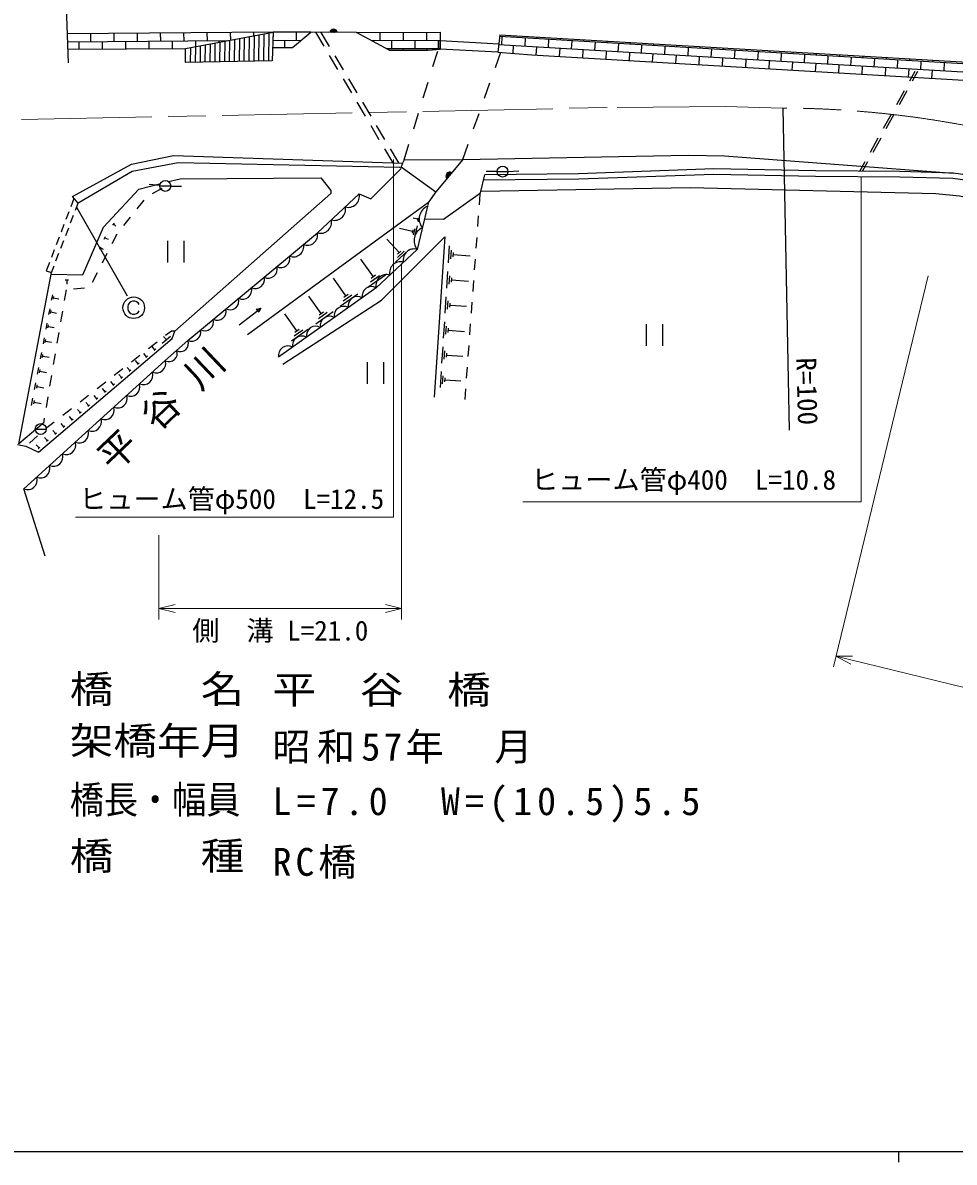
# Model space of a CAD drawing. Units: millimetres, scale not verified. Extents: x 40000 to 680000, y 20000 to 380000.
# Drawn here: x 187260 to 273150, y 204000 to 309044 of the extents above; entities that cross this region are included whole.
import ezdxf
from ezdxf.enums import TextEntityAlignment as Align

# ---------------------------------------------------------------- set-up
doc = ezdxf.new("R2010")
doc.units = ezdxf.units.MM
doc.header["$LTSCALE"] = 1000
doc.linetypes.add('CHAIN', pattern=[18.5, 12, -1.5, 3.5, -1.5])
for name, color, linetype, lineweight in [('M-BGD', 7, 'Continuous', 25), ('M-BGD-EXST', 7, 'Continuous', 25), ('M-BMK', 2, 'CHAIN', 13), ('M-BMK-HTXT', 7, 'Continuous', 13), ('M-BMK-SRVR', 3, 'Continuous', 25), ('M-STR-HTXT', 7, 'Continuous', 13), ('M-STR-STR1', 1, 'Continuous', 25), ('M-STR-STRC', 7, 'Continuous', 25), ('M-TTL-BAND', 7, 'Continuous', 25)]:
    doc.layers.add(name, color=color, linetype=linetype, lineweight=lineweight)
doc.styles.add('ＭＳ ゴシック', font='')
doc.styles.get('ＭＳ ゴシック').set_extended_font_data('MS Gothic')

msp = doc.modelspace()

# ---------------------------------------------------------------- linework, layer by layer
at = {"layer": 'M-BGD'}
for p, q in [((191007, 318376), (191431, 305348)), ((210334, 308193), (191343, 308033)), ((193493, 308051), (193500, 307301)), ((195643, 308069), (195650, 307319)), ((197793, 308087), (197800, 307337)), ((199943, 308105), (199950, 307355)), ((202093, 308123), (202099, 307373)), ((204243, 308141), (204249, 307391)), ((206393, 308160), (206399, 307449)), ((208543, 308178), (208546, 307855)), ((208587, 307862), (208556, 305513)), ((209038, 307948), (209006, 305523)), ((209490, 308033), (209456, 305533)), ((209941, 308119), (209906, 305543)), ((210334, 308193), (210328, 307443)), ((213809, 308167), (210334, 308193)), ((212123, 306769), (213809, 308167)), ((212484, 308177), (212478, 307427)), ((218037, 308147), (213809, 308167)), ((214258, 308165), (215014, 306887)), ((215553, 306872), (214786, 308163)), ((218037, 308147), (225755, 308179)), ((221036, 306533), (218037, 308147)), ((220187, 308156), (220190, 307406)), ((222337, 308165), (222340, 307415)), ((224487, 308174), (224490, 307424)), ((225755, 308179), (225739, 306626)), ((231248, 307941), (231054, 306351)), ((232551, 307694), (232561, 307864)), ((191368, 307283), (206183, 307408)), ((192425, 307292), (192430, 306620)), ((194575, 307310), (194580, 306631)), ((196725, 307328), (196730, 306641)), ((198875, 307346), (198880, 306651)), ((201024, 307364), (201030, 306662)), ((202722, 306753), (202703, 305385)), ((203173, 306838), (203154, 305395)), ((203174, 307382), (203179, 306840)), ((203624, 306924), (203604, 305405)), ((204075, 307009), (204054, 305414)), ((204527, 307094), (204504, 305424)), ((204978, 307180), (204954, 305434)), ((205324, 307401), (205326, 307246)), ((205429, 307265), (205404, 305444)), ((205880, 307350), (205855, 305454)), ((206331, 307436), (206305, 305464)), ((206782, 307521), (206755, 305474)), ((207234, 307606), (207205, 305484)), ((207685, 307692), (207655, 305494)), ((208136, 307777), (208106, 305504)), ((210293, 306760), (212123, 306769)), ((210312, 307443), (212913, 307424)), ((211403, 307435), (211398, 306765)), ((219419, 307403), (225747, 307429)), ((221265, 307411), (221268, 306661)), ((223415, 307420), (223418, 306670)), ((225565, 307429), (225568, 306679)), ((279662, 304163), (231136, 307026)), ((279644, 304915), (231227, 307772)), ((231433, 307008), (231478, 307757)), ((232465, 306236), (232507, 306945)), ((233580, 306882), (233624, 307630)), ((234609, 306070), (234653, 306818)), ((234697, 307567), (234707, 307738)), ((235726, 306755), (235770, 307504)), ((236843, 307440), (236853, 307612)), ((237872, 306628), (237916, 307377)), ((238990, 307314), (239000, 307487)), ((240018, 306502), (240063, 307250)), ((241136, 307187), (241146, 307361)), ((242165, 306375), (242209, 307124)), ((243282, 307060), (243292, 307235)), ((244311, 306248), (244355, 306997)), ((245428, 306934), (245439, 307109)), ((246457, 306122), (246501, 306871)), ((247575, 306807), (247585, 306984)), ((248604, 305995), (248648, 306744)), ((249721, 306681), (249731, 306858)), ((251867, 306554), (251878, 306732)), ((215523, 306026), (216287, 304735)), ((216829, 304722), (216063, 306012)), ((220802, 306659), (225739, 306679)), ((222343, 306665), (222344, 306531)), ((224493, 306674), (224494, 306529)), ((236755, 305943), (236799, 306692)), ((238901, 305816), (238945, 306565)), ((241047, 305690), (241092, 306438)), ((243194, 305563), (243238, 306312)), ((245340, 305436), (245384, 306185)), ((247486, 305310), (247530, 306059)), ((249633, 305183), (249677, 305932)), ((250750, 305869), (250794, 306617)), ((251779, 305057), (251823, 305805)), ((252896, 305742), (252940, 306491)), ((253925, 304930), (253969, 305679)), ((254013, 306427), (254024, 306607)), ((255042, 305615), (255087, 306364)), ((256160, 306301), (256170, 306481)), ((257189, 305489), (257233, 306237)), ((258306, 306174), (258317, 306355)), ((259335, 305362), (259379, 306111)), ((260452, 306048), (260463, 306229)), ((261481, 305236), (261525, 305984)), ((262598, 305921), (262609, 306104)), ((263627, 305109), (263672, 305858)), ((264745, 305794), (264756, 305978)), ((265774, 304982), (265818, 305731)), ((266891, 305668), (266902, 305852)), ((269037, 305541), (269048, 305726)), ((256071, 304803), (256116, 305552)), ((258218, 304677), (258262, 305425)), ((260364, 304550), (260408, 305299)), ((262510, 304424), (262554, 305172)), ((264656, 304297), (264701, 305046)), ((266803, 304170), (266847, 304919)), ((267920, 304856), (267964, 305604)), ((268949, 304044), (268993, 304792)), ((270066, 304729), (270110, 305478)), ((271095, 303917), (271139, 304666)), ((271184, 305414), (271195, 305601)), ((272213, 304602), (272257, 305351)), ((216796, 303874), (217560, 302583)), ((218105, 302572), (217339, 303862)), ((269056, 303687), (269551, 304580)), ((269311, 303685), (269806, 304578)), ((267844, 301500), (268571, 302812)), ((268099, 301499), (268826, 302811)), ((218069, 301722), (218833, 300431)), ((219381, 300423), (218616, 301712)), ((266632, 299314), (267359, 300626)), ((266888, 299312), (267615, 300624)), ((219342, 299571), (220105, 298280)), ((220658, 298273), (219892, 299563)), ((265421, 297127), (266148, 298439)), ((265676, 297125), (266403, 298437)), ((220615, 297419), (221371, 296140)), ((221935, 296122), (221168, 297413)), ((222424, 296407), (222277, 296111)), ((264441, 295359), (264936, 296252)), ((264696, 295358), (265191, 296250)), ((222157, 295753), (225351, 293455)), ((200076, 293753), (199194, 293282)), ((229371, 292252), (229445, 293249)), ((191981, 292859), (191683, 292084)), ((192125, 291771), (192368, 292400)), ((198417, 292683), (197789, 291905)), ((191505, 291617), (191236, 290916)), ((191674, 290606), (191945, 291305)), ((197161, 291127), (196534, 290348)), ((223667, 290926), (223271, 291019)), ((223690, 291025), (223644, 290827)), ((223813, 291100), (223720, 290704)), ((229223, 290258), (229297, 291255)), ((191057, 290450), (190789, 289749)), ((191223, 289440), (191494, 290139)), ((195573, 290401), (195722, 290562)), ((195648, 290481), (195849, 290294)), ((223189, 289798), (221988, 290081)), ((223225, 289948), (223154, 289648)), ((223410, 290063), (223269, 289462)), ((223631, 290328), (223348, 289127)), ((190610, 289282), (190341, 288582)), ((190773, 288274), (191043, 288973)), ((194771, 289096), (194876, 289335)), ((194824, 289216), (195123, 289085)), ((195923, 289558), (195470, 288667)), ((200615, 288952), (200615, 286952)), ((202115, 288952), (202115, 286952)), ((221967, 287853), (220819, 289082)), ((226175, 289322), (225208, 274532)), ((229075, 288263), (229149, 289260)), ((190162, 288115), (189894, 287415)), ((194375, 288188), (194461, 288384)), ((194418, 288286), (194663, 288180)), ((222868, 288120), (221640, 286972)), ((222418, 287986), (221803, 287412)), ((222121, 287996), (221813, 287709)), ((226519, 286920), (226621, 288482)), ((226740, 287298), (226791, 288079)), ((226948, 287480), (226973, 287871)), ((189715, 286948), (189418, 286173)), ((190322, 287108), (190592, 287807)), ((195017, 287775), (194565, 286884)), ((219590, 285621), (218437, 287248)), ((226960, 287676), (228522, 287574)), ((228927, 286269), (229001, 287266)), ((186892, 270232), (189898, 286013)), ((189418, 286173), (189898, 286013)), ((189898, 286013), (190142, 286642)), ((194112, 285992), (193659, 285101)), ((220692, 285791), (219065, 284638)), ((219793, 285765), (219387, 285477)), ((226366, 284585), (226467, 286130)), ((226585, 284959), (226635, 285731)), ((191164, 285341), (191488, 285337)), ((191326, 285339), (191321, 284935)), ((217060, 283860), (215907, 285486)), ((220141, 285706), (219327, 285129)), ((226790, 285139), (226816, 285525)), ((226803, 285332), (228348, 285231)), ((228779, 284274), (228853, 285271)), ((189922, 283466), (190018, 283968)), ((190072, 283567), (190119, 283818)), ((190095, 283693), (190597, 283597)), ((191245, 284428), (191078, 283443)), ((192946, 284591), (191950, 284496)), ((214786, 282237), (213651, 283837)), ((218162, 284030), (216535, 282876)), ((217611, 283945), (216798, 283368)), ((217263, 284004), (216857, 283716)), ((226215, 282266), (226314, 283795)), ((189671, 282147), (189771, 282669)), ((207213, 281212), (209196, 282735)), ((208785, 282655), (209196, 282735)), ((209013, 282358), (208785, 282655)), ((209196, 282735), (209013, 282358)), ((226431, 282636), (226481, 283400)), ((226634, 282814), (226659, 283196)), ((226647, 283005), (228176, 282905)), ((228631, 282279), (228705, 283277)), ((189827, 282253), (189876, 282514)), ((189851, 282383), (190374, 282284)), ((190911, 282457), (190743, 281471)), ((212537, 280633), (211421, 282207)), ((215869, 282404), (214269, 281270)), ((215328, 282321), (214527, 281753)), ((214986, 282379), (214586, 282095)), ((189416, 280806), (189519, 281350)), ((189578, 280916), (189629, 281188)), ((189603, 281052), (190147, 280949)), ((190576, 280485), (190408, 279499)), ((200985, 280629), (200435, 280202)), ((201288, 280619), (200985, 280629)), ((201049, 279946), (201288, 280619)), ((213604, 280798), (212029, 279682)), ((213071, 280715), (212283, 280157)), ((212734, 280773), (212341, 280494)), ((226064, 279963), (226163, 281476)), ((226278, 280329), (226327, 281085)), ((226479, 280506), (226504, 280884)), ((226492, 280695), (228004, 280596)), ((228482, 280285), (228556, 281282)), ((244746, 281269), (244746, 279269)), ((246246, 281269), (246246, 279269)), ((188705, 269461), (201049, 279946)), ((189156, 279444), (189264, 280010)), ((189325, 279559), (189378, 279841)), ((189351, 279700), (189917, 279592)), ((199645, 279589), (198855, 278975)), ((200886, 280138), (200124, 279491)), ((200505, 279815), (200246, 280120)), ((188892, 278060), (189004, 278647)), ((189067, 278179), (189123, 278472)), ((190241, 278513), (190073, 277527)), ((198676, 278261), (198417, 278566)), ((199438, 278908), (199179, 279213)), ((199514, 278973), (199362, 278844)), ((225915, 277677), (226012, 279173)), ((226126, 278039), (226175, 278787)), ((226325, 278213), (226350, 278588)), ((226338, 278400), (227834, 278303)), ((228334, 278290), (228408, 279288)), ((189095, 278325), (189683, 278214)), ((198065, 278362), (197275, 277749)), ((197914, 277614), (197655, 277919)), ((197990, 277679), (197837, 277549)), ((198752, 278326), (198600, 278196)), ((219015, 277767), (219015, 275767)), ((220515, 277767), (220515, 275767)), ((188625, 276653), (188741, 277263)), ((188806, 276776), (188864, 277081)), ((188835, 276929), (189445, 276813)), ((189906, 276541), (189738, 275555)), ((196486, 277135), (195696, 276522)), ((196389, 276319), (196130, 276624)), ((196465, 276384), (196313, 276254)), ((197151, 276966), (196893, 277271)), ((197228, 277031), (197075, 276902)), ((225766, 275407), (225863, 276887)), ((225975, 275764), (226024, 276505)), ((226173, 275937), (226197, 276307)), ((228186, 276296), (228260, 277293)), ((188352, 275223), (188473, 275856)), ((188540, 275351), (188601, 275667)), ((188571, 275509), (189203, 275389)), ((194906, 275909), (194116, 275296)), ((194865, 275024), (194606, 275329)), ((195627, 275672), (195368, 275977)), ((195703, 275736), (195551, 275607)), ((226185, 276122), (227665, 276026)), ((228038, 274301), (228112, 275299)), ((188075, 273770), (188200, 274426)), ((188271, 273903), (188333, 274231)), ((189571, 274570), (189404, 273584)), ((193326, 274682), (192536, 274069)), ((194103, 274377), (193844, 274682)), ((194179, 274442), (194026, 274312)), ((194941, 275089), (194789, 274960)), ((188302, 274067), (188957, 273942)), ((191746, 273456), (190956, 272843)), ((192578, 273082), (192319, 273387)), ((192655, 273147), (192502, 273018)), ((193340, 273730), (193082, 274035)), ((193417, 273794), (193264, 273665)), ((189219, 272185), (186892, 270232)), ((189236, 272598), (189157, 272133)), ((190167, 272229), (189485, 271700)), ((191054, 271788), (190795, 272092)), ((191816, 272435), (191557, 272740)), ((191892, 272500), (191740, 272370)), ((189485, 271700), (189382, 271610)), ((190292, 271140), (190033, 271445)), ((190368, 271205), (190216, 271076)), ((191130, 271852), (190978, 271723)), ((186766, 270161), (187552, 270006)), ((187552, 270006), (188705, 269461)), ((188630, 270951), (187878, 270291)), ((188767, 269846), (188508, 270150)), ((189530, 270493), (189271, 270798)), ((189606, 270558), (189453, 270428)), ((188844, 269910), (188691, 269781)), ((189314, 259875), (187363, 266065))]:
    msp.add_line(p, q, dxfattribs=at)
for points in [[(191390, 306615), (202271, 306668), (210334, 308193)], [(210334, 308193), (210259, 305551), (202253, 305375), (202271, 306668)], [(231248, 307941), (279640, 305106), (290912, 303482), (322774, 296027), (330486, 294576), (346585, 291989)], [(221036, 306533), (224630, 306529), (225739, 306626)], [(231054, 306351), (234208, 306093), (276635, 303590)], [(191832, 293035), (197276, 295997), (201150, 296797), (222277, 296111)], [(227827, 296443), (225351, 293455), (224677, 292496), (224573, 292148)], [(227827, 296443), (248606, 296837), (251954, 296790), (273059, 295196)], [(222037, 295695), (201583, 296147), (197356, 295346), (192368, 292400), (191832, 293035)], [(218285, 293264), (219352, 292823), (222143, 295625)], [(222277, 296111), (222133, 295682), (222037, 295695)], [(318565, 284564), (313268, 285909), (293228, 291188), (285070, 293270), (280912, 294108), (273059, 295196), (268143, 295334), (260357, 295387), (250985, 295569), (238512, 295131), (229863, 295037)], [(189869, 285858), (192796, 285821), (194712, 290209), (197957, 293700), (199980, 294223)], [(200692, 294408), (201771, 294647), (214740, 294758), (215671, 293570), (215671, 293316), (201288, 280619)], [(224295, 290965), (226069, 290954), (229455, 293380), (229863, 295037)], [(318825, 283968), (313140, 285411), (293099, 290691), (284956, 292769), (280826, 293601), (273016, 294684), (268134, 294820), (260350, 294874), (250989, 295055), (238523, 294618), (229736, 294522)], [(187363, 266065), (200404, 277895), (202470, 279768), (211859, 287535), (214429, 289676), (218285, 293264)], [(229487, 293511), (248815, 293870), (271446, 293291), (273650, 293077), (275895, 292650), (304622, 285453), (317375, 282725), (318264, 281664), (319364, 279714), (319744, 278696), (316720, 266112)], [(207981, 280312), (222982, 291278), (224677, 292496)], [(224573, 292148), (223632, 288149), (219846, 284611), (210847, 278230)], [(211240, 277572), (220347, 283478), (226175, 289322)]]:
    msp.add_lwpolyline(points, dxfattribs=at)
for centre, radius, start, end in [((215923, 308103), 354, 8.52617, 170.93135), ((215923, 308103), 283, 10.75021, 168.70731), ((215923, 308103), 212, 14.49653, 164.96098), ((215923, 308103), 142, 22.20826, 157.24925), ((215923, 308103), 100, 32.52593, 146.93159), ((226630, 294914), 354, 59.14433, 221.5495), ((226630, 294914), 283, 61.36836, 219.32546), ((226630, 294914), 212, 65.11469, 215.57914), ((226630, 294914), 142, 72.82642, 207.86741), ((226630, 294914), 100, 83.14408, 197.54975), ((217288, 293047), 1020, 253.60512, 12.2702), ((216003, 291851), 1020, 253.60512, 12.2702), ((225121, 290964), 1305, 114.84379, 218.68156), ((214717, 290655), 1020, 253.60512, 12.2702), ((224651, 288965), 1305, 114.84379, 218.68156), ((213499, 289486), 950, 248.06052, 11.54802), ((212214, 288416), 950, 248.06052, 11.54802), ((223340, 287197), 996, 72.93055, 193.1886), ((211062, 287304), 830, 243.02584, 16.16721), ((222078, 286018), 996, 72.93055, 193.1886), ((209888, 286333), 830, 243.02584, 16.16721), ((220815, 284838), 996, 72.93055, 193.1886), ((208715, 285362), 830, 243.02584, 16.16721), ((219417, 283853), 871, 60.54288, 190.1361), ((206367, 283420), 830, 243.02584, 16.16721), ((207541, 284391), 830, 243.02584, 16.16721), ((218132, 282941), 871, 60.54288, 190.1361), ((205193, 282449), 830, 243.02584, 16.16721), ((216846, 282030), 871, 60.54288, 190.1361), ((204020, 281479), 830, 243.02584, 16.16721), ((215561, 281118), 871, 60.54288, 190.1361), ((202846, 280508), 830, 243.02584, 16.16721), ((214275, 280207), 871, 60.54288, 190.1361), ((201795, 279474), 736, 240.90794, 23.50665), ((212990, 279295), 871, 60.54288, 190.1361), ((200762, 278538), 736, 240.90794, 23.50665), ((211704, 278384), 871, 60.54288, 190.1361), ((199549, 277646), 890, 248.22175, 16.20354), ((198363, 276571), 890, 248.22175, 16.20354), ((197178, 275495), 890, 248.22175, 16.20354), ((195992, 274420), 890, 248.22175, 16.20354), ((194807, 273344), 890, 248.22175, 16.20354), ((193621, 272269), 890, 248.22175, 16.20354), ((192436, 271194), 890, 248.22175, 16.20354), ((191250, 270118), 890, 248.22175, 16.20354), ((190065, 269043), 890, 248.22175, 16.20354), ((188879, 267967), 890, 248.22175, 16.20354), ((187694, 266892), 890, 248.22175, 16.20354)]:
    msp.add_arc(centre, radius, start, end, dxfattribs=at)
at = {"layer": 'M-BGD-EXST'}
for p, q in [((231002, 295321), (230002, 295321)), ((231002, 295321), (232002, 295321)), ((232001, 295347), (233000, 295400)), ((199901, 294047), (198904, 294131)), ((199899, 294005), (200899, 294005)), ((200899, 293993), (201899, 293969)), ((188410, 271587), (189410, 271587))]:
    msp.add_line(p, q, dxfattribs=at)
for centre in [(231502, 295321), (200399, 294005), (188910, 271587)]:
    msp.add_circle(centre, 500, dxfattribs=at)
at = {"layer": 'M-BMK'}
msp.add_lwpolyline([(187154, 300119), (242077, 301249), (252020, 301342), (257350, 301185)], dxfattribs=at)
msp.add_arc((256958, 208264), 92922, 78.12144, 89.75853, dxfattribs=at)
at = {"layer": 'M-BMK-SRVR'}
msp.add_line((257350, 301185), (257940, 271490), dxfattribs=at)
at = {"layer": 'M-STR-HTXT'}
for p, q in [((222192, 286841), (222192, 254041)), ((270761, 285726), (262003, 249673)), ((199820, 261817), (199820, 254041)), ((199820, 255041), (201320, 255416)), ((222192, 255041), (220692, 255416)), ((199820, 255041), (222192, 255041)), ((199820, 255041), (201320, 254666)), ((222192, 255041), (220692, 254666)), ((262239, 250645), (263785, 250655)), ((262239, 250645), (308063, 239513)), ((262239, 250645), (263608, 249927))]:
    msp.add_line(p, q, dxfattribs=at)
for points in [[(221451, 296451), (221451, 263455), (192134, 263455)], [(264574, 294843), (264574, 264890), (233363, 264890)]]:
    msp.add_lwpolyline(points, dxfattribs=at)
at = {"layer": 'M-STR-STR1'}
for p, q in [((225077, 305007), (225519, 306440)), ((230846, 304921), (231347, 306327)), ((224192, 302140), (224635, 303574)), ((229840, 302095), (230343, 303508)), ((223308, 299274), (223750, 300707)), ((228833, 299269), (229337, 300682)), ((222424, 296407), (222866, 297840)), ((227827, 296443), (228330, 297856)), ((222424, 296407), (227827, 296443))]:
    msp.add_line(p, q, dxfattribs=at)
msp.add_lwpolyline([(231054, 306351), (225739, 306626), (225747, 307405), (231148, 307119)], close=True, dxfattribs=at)
at = {"layer": 'M-STR-STRC'}
for p, q in [((192226, 292033), (196885, 283873)), ((196988, 283079), (196938, 282879)), ((196938, 282879), (196938, 282679)), ((196938, 282679), (196988, 282479)), ((197088, 283229), (196988, 283079)), ((197238, 283329), (197088, 283229)), ((197388, 283379), (197238, 283329)), ((197588, 283379), (197388, 283379)), ((197738, 283329), (197588, 283379)), ((197888, 283229), (197738, 283329)), ((197988, 283079), (197888, 283229)), ((196988, 282479), (197088, 282329)), ((197088, 282329), (197238, 282229)), ((197238, 282229), (197388, 282179)), ((197388, 282179), (197588, 282179)), ((197588, 282179), (197738, 282229)), ((197738, 282229), (197888, 282329)), ((197888, 282329), (197988, 282479))]:
    msp.add_line(p, q, dxfattribs=at)
msp.add_circle((197488, 282779), 1000, dxfattribs=at)
at = {"layer": 'M-TTL-BAND'}
for p, q in [((40000, 205000), (579000, 205000)), ((268000, 205000), (268000, 204000))]:
    msp.add_line(p, q, dxfattribs=at)

# ---------------------------------------------------------------- texts
at = {"layer": 'M-BMK-HTXT', "insert": (201811, 272957), "char_height": 2566, "attachment_point": 8, "rotation": 43.58, "style": 'ＭＳ ゴシック'}
msp.add_mtext('\\T1.57;平谷川', dxfattribs=at)
at = {"layer": 'M-BMK-SRVR', "style": 'ＭＳ ゴシック'}
msp.add_text('R=100', height=1833, rotation=271.574, dxfattribs=at).set_placement((259501, 278191), align=Align.MIDDLE_LEFT)
at = {"layer": 'M-STR-HTXT', "style": 'ＭＳ ゴシック'}
for s, p in [('ヒューム管φ400\u3000L=10.8', (248196, 266917)), ('ヒューム管φ500\u3000L=12.5', (206523, 265146))]:
    msp.add_text(s, height=1833, dxfattribs=at).set_placement(p, align=Align.MIDDLE_CENTER)
msp.add_text('側\u3000溝 L=21.0', height=1833, dxfattribs=at).set_placement((211006, 251541), align=Align.BOTTOM_CENTER)
for s, width, p in [('橋\u3000\u3000名', 1.15, (191589, 245566)), ('平\u3000谷\u3000橋', 1.15, (210290, 245506)), ('架橋年月', 1.15, (191589, 240799)), ('橋長・幅員', 0.9, (191589, 235374)), ('橋\u3000\u3000種', 1.15, (191589, 230183))]:
    msp.add_text(s, height=2566, dxfattribs=dict(at, width=width)).set_placement(p, align=Align.BOTTOM_LEFT)
at = {"layer": 'M-STR-HTXT', "char_height": 2566, "attachment_point": 7, "style": 'ＭＳ ゴシック'}
for s, insert in [('\\T1.17;昭和57年\u3000月', (210290, 240739)), ('\\T1.27;L=7.0\u3000W=(10.5)5.5', (210290, 235315)), ('\\T1.21;RC橋', (210290, 230124))]:
    msp.add_mtext(s, dxfattribs=dict(at, insert=insert))

doc.saveas('drawing.dxf')
